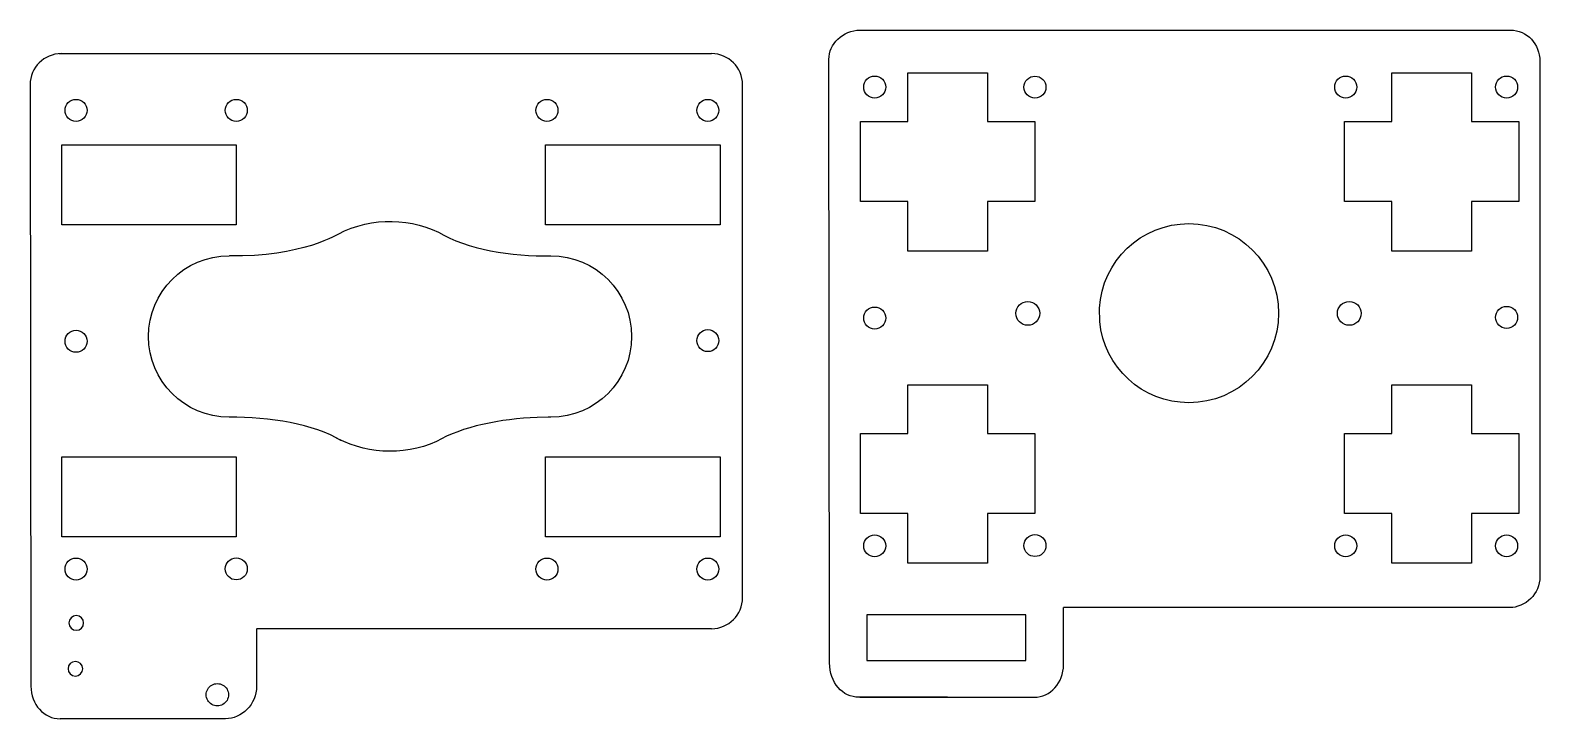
# Model space of a CAD drawing. Header units: inches. Extents: x 9 to 539, y -641 to -10.
# Drawn here: x 11.3 to 217.1, y -249 to -155.1 of the extents above; entities that cross this region are included whole.
import ezdxf

# ---------------------------------------------------------------- set-up
doc = ezdxf.new("R2010")
doc.units = ezdxf.units.IN
doc.header["$MEASUREMENT"] = 0
doc.layers.add('Layer 2', color=7, linetype='Continuous')

# ---------------------------------------------------------------- blocks, each defined once
blk = doc.blocks.new('block 58')
at = {"layer": 'Layer 2', "color": 250, "lineweight": 25, "true_color": 0x231f20}
for points in [[(15.23, -158.27), (104.17, -158.27)], [(15.58, -181.61), (15.58, -170.71)], [(15.58, -170.71), (39.38, -170.71)], [(39.38, -170.71), (39.38, -181.61)], [(81.56, -181.61), (81.56, -170.71)], [(81.56, -170.71), (105.36, -170.71)], [(105.36, -170.71), (105.36, -181.61)], [(39.38, -181.61), (15.58, -181.61)], [(105.36, -181.61), (81.56, -181.61)], [(15.58, -224.17), (15.58, -213.27)], [(15.58, -213.27), (39.38, -213.27)], [(39.38, -213.27), (39.38, -224.17)], [(81.56, -224.17), (81.56, -213.27)], [(81.56, -213.27), (105.36, -213.27)], [(105.36, -213.27), (105.36, -224.17)], [(39.38, -224.17), (15.58, -224.17)], [(105.36, -224.17), (81.56, -224.17)], [(66.69, -236.7), (42.15, -236.7)], [(42.15, -236.77), (42.15, -244.56)], [(104.17, -236.7), (66.69, -236.7)], [(37.9, -248.99), (15.38, -248.99)]]:
    blk.add_lwpolyline(points, dxfattribs=at)
for points, knots in [([(15.52, -158.27), (13.18, -158.27), (11.28, -160.17), (11.28, -162.5), (11.28, -162.5), (11.38, -244.56), (11.38, -244.56), (11.38, -247.01), (13.17, -248.99), (15.38, -248.99)], [0, 0, 0, 0, 1, 1, 1, 2, 2, 2, 3, 3, 3, 3]), ([(104.17, -236.7), (106.51, -236.7), (108.4, -234.8), (108.4, -232.47), (108.4, -232.47), (108.4, -162.5), (108.4, -162.5), (108.4, -160.17), (106.51, -158.27), (104.17, -158.27)], [0, 0, 0, 0, 1, 1, 1, 2, 2, 2, 3, 3, 3, 3]), ([(82.24, -207.83), (82.12, -207.84), (82.01, -207.85), (81.9, -207.86), (81.9, -207.86), (80.4, -207.88), (80.4, -207.88), (75.42, -208.09), (70.1, -209.13), (66.69, -211.18)], [0, 0, 0, 0, 1, 1, 1, 2, 2, 2, 3, 3, 3, 3]), ([(18.57, -235.91), (18.57, -236.47), (18.12, -236.91), (17.57, -236.91), (17.02, -236.91), (16.57, -236.47), (16.57, -235.91), (16.57, -235.36), (17.02, -234.91), (17.57, -234.91), (18.12, -234.91), (18.57, -235.36), (18.57, -235.91)], [0, 0, 0, 0, 1, 1, 1, 2, 2, 2, 3, 3, 3, 4, 4, 4, 4]), ([(18.45, -242.17), (18.45, -242.72), (18, -243.17), (17.45, -243.17), (16.89, -243.17), (16.45, -242.72), (16.45, -242.17), (16.45, -241.62), (16.89, -241.17), (17.45, -241.17), (18, -241.17), (18.45, -241.62), (18.45, -242.17)], [0, 0, 0, 0, 1, 1, 1, 2, 2, 2, 3, 3, 3, 4, 4, 4, 4])]:
    blk.add_open_spline(points, degree=3, knots=knots, dxfattribs=at)
for points in [[(91.41, -158.27), (101.76, -158.27), (104.17, -158.27), (104.17, -158.27)], [(16.03, -166.01), (16.03, -165.18), (16.7, -164.51), (17.53, -164.51)], [(17.53, -164.51), (18.36, -164.51), (19.03, -165.18), (19.03, -166.01)], [(37.88, -166.01), (37.88, -165.19), (38.55, -164.51), (39.38, -164.51)], [(39.38, -164.51), (40.2, -164.51), (40.88, -165.19), (40.88, -166.01)], [(80.24, -166.01), (80.24, -165.18), (80.91, -164.51), (81.74, -164.51)], [(81.74, -164.51), (82.56, -164.51), (83.24, -165.18), (83.24, -166.01)], [(102.17, -166.01), (102.17, -165.18), (102.84, -164.51), (103.67, -164.51)], [(103.67, -164.51), (104.5, -164.51), (105.17, -165.18), (105.17, -166.01)], [(17.53, -167.51), (16.7, -167.51), (16.03, -166.84), (16.03, -166.01)], [(19.03, -166.01), (19.03, -166.84), (18.36, -167.51), (17.53, -167.51)], [(39.38, -167.51), (38.55, -167.51), (37.88, -166.84), (37.88, -166.01)], [(40.88, -166.01), (40.88, -166.84), (40.2, -167.51), (39.38, -167.51)], [(81.74, -167.51), (80.91, -167.51), (80.24, -166.83), (80.24, -166.01)], [(83.24, -166.01), (83.24, -166.83), (82.56, -167.51), (81.74, -167.51)], [(103.67, -167.51), (102.84, -167.51), (102.17, -166.84), (102.17, -166.01)], [(105.17, -166.01), (105.17, -166.84), (104.5, -167.51), (103.67, -167.51)], [(52.38, -183.37), (57.02, -180.62), (62.4, -180.48), (66.94, -182.63)], [(53.79, -182.63), (53.4, -182.86), (48.16, -186.1), (38.45, -185.85)], [(66.94, -182.63), (70.78, -184.93), (76.96, -185.98), (82.28, -185.85)], [(27.4, -196.85), (27.4, -190.77), (32.32, -185.85), (38.4, -185.85)], [(82.28, -185.85), (88.36, -185.85), (93.28, -190.77), (93.28, -196.85)], [(16.03, -197.5), (16.03, -196.67), (16.7, -196), (17.53, -196)], [(17.53, -199), (16.7, -199), (16.03, -198.33), (16.03, -197.5)], [(17.53, -196), (18.36, -196), (19.03, -196.67), (19.03, -197.5)], [(19.03, -197.5), (19.03, -198.33), (18.36, -199), (17.53, -199)], [(38.4, -207.84), (32.32, -207.84), (27.4, -202.92), (27.4, -196.85)], [(93.28, -196.85), (93.28, -202.92), (88.36, -207.84), (82.28, -207.84)], [(102.17, -197.41), (102.17, -196.58), (102.84, -195.91), (103.67, -195.91)], [(103.67, -198.91), (102.84, -198.91), (102.17, -198.24), (102.17, -197.41)], [(103.67, -195.91), (104.5, -195.91), (105.17, -196.58), (105.17, -197.41)], [(105.17, -197.41), (105.17, -198.24), (104.5, -198.91), (103.67, -198.91)], [(53.74, -211.07), (49.91, -208.77), (43.96, -207.84), (38.4, -207.84)], [(66.69, -211.18), (61.98, -213.26), (56.67, -212.84), (52.42, -210.35)], [(16.03, -228.57), (16.03, -227.74), (16.7, -227.07), (17.53, -227.07)], [(17.53, -227.07), (18.36, -227.07), (19.03, -227.74), (19.03, -228.57)], [(37.87, -228.54), (37.87, -227.71), (38.55, -227.04), (39.38, -227.04)], [(39.38, -227.04), (40.2, -227.04), (40.88, -227.71), (40.88, -228.54)], [(80.24, -228.57), (80.24, -227.74), (80.91, -227.07), (81.74, -227.07)], [(81.74, -227.07), (82.57, -227.07), (83.24, -227.74), (83.24, -228.57)], [(102.17, -228.57), (102.17, -227.74), (102.84, -227.07), (103.67, -227.07)], [(103.67, -227.07), (104.5, -227.07), (105.17, -227.74), (105.17, -228.57)], [(17.53, -230.07), (16.7, -230.07), (16.03, -229.4), (16.03, -228.57)], [(19.03, -228.57), (19.03, -229.4), (18.36, -230.07), (17.53, -230.07)], [(39.38, -230.04), (38.55, -230.04), (37.87, -229.37), (37.87, -228.54)], [(40.88, -228.54), (40.88, -229.37), (40.2, -230.04), (39.38, -230.04)], [(81.74, -230.07), (80.91, -230.07), (80.24, -229.4), (80.24, -228.57)], [(83.24, -228.57), (83.24, -229.4), (82.57, -230.07), (81.74, -230.07)], [(103.67, -230.07), (102.84, -230.07), (102.17, -229.4), (102.17, -228.57)], [(105.17, -228.57), (105.17, -229.4), (104.5, -230.07), (103.67, -230.07)], [(35.49, -244.95), (35.62, -244.72), (35.81, -244.53), (36.04, -244.39)], [(36.04, -244.39), (36.27, -244.26), (36.54, -244.19), (36.8, -244.19)], [(36.8, -244.19), (37.07, -244.19), (37.33, -244.26), (37.56, -244.39)], [(37.56, -244.39), (37.79, -244.53), (37.99, -244.72), (38.12, -244.95)], [(42.15, -244.56), (42.15, -247.01), (40.11, -248.99), (37.9, -248.99)], [(35.28, -245.71), (35.28, -245.45), (35.35, -245.18), (35.49, -244.95)], [(35.49, -246.47), (35.35, -246.24), (35.28, -245.98), (35.28, -245.71)], [(36.04, -247.03), (35.81, -246.89), (35.62, -246.7), (35.49, -246.47)], [(38.12, -246.47), (37.99, -246.7), (37.79, -246.89), (37.56, -247.03)], [(38.12, -244.95), (38.25, -245.18), (38.32, -245.45), (38.32, -245.71)], [(38.32, -245.71), (38.32, -245.98), (38.25, -246.24), (38.12, -246.47)], [(36.8, -247.23), (36.54, -247.23), (36.27, -247.16), (36.04, -247.03)], [(37.56, -247.03), (37.33, -247.16), (37.07, -247.23), (36.8, -247.23)]]:
    blk.add_open_spline(points, degree=3, dxfattribs=at)
blk = doc.blocks.new('block 77')
at = {"layer": 'Layer 2', "color": 250, "lineweight": 25, "true_color": 0x231f20}
for points in [[(130.93, -160.9), (130.92, -160.9)], [(130.92, -160.9), (141.82, -160.9)], [(130.93, -167.53), (130.93, -160.9)], [(141.82, -160.9), (141.82, -167.53)], [(196.91, -160.9), (196.9, -160.9)], [(196.9, -160.9), (207.8, -160.9)], [(196.91, -167.53), (196.91, -160.9)], [(207.8, -160.9), (207.8, -167.53)], [(124.47, -178.43), (124.47, -167.53)], [(124.47, -167.53), (130.93, -167.53)], [(141.82, -167.53), (148.27, -167.53)], [(148.27, -167.53), (148.27, -178.43)], [(190.46, -178.43), (190.46, -167.53)], [(190.46, -167.53), (196.91, -167.53)], [(207.8, -167.53), (214.25, -167.53)], [(214.25, -167.53), (214.25, -178.43)], [(130.93, -178.43), (124.47, -178.43)], [(130.92, -185.2), (130.92, -178.43)], [(130.92, -178.43), (130.93, -178.43)], [(148.27, -178.43), (141.82, -178.43)], [(141.82, -178.43), (141.82, -185.2)], [(196.91, -178.43), (190.46, -178.43)], [(196.9, -185.2), (196.9, -178.43)], [(196.9, -178.43), (196.91, -178.43)], [(214.25, -178.43), (207.8, -178.43)], [(207.8, -178.43), (207.8, -185.2)], [(141.82, -185.2), (130.92, -185.2)], [(207.8, -185.2), (196.9, -185.2)], [(157.1, -194.8), (157.06, -192.99)], [(130.93, -203.46), (130.92, -203.46)], [(130.92, -203.46), (141.82, -203.46)], [(130.93, -210.1), (130.93, -203.46)], [(141.82, -203.46), (141.82, -210.1)], [(196.91, -203.46), (196.9, -203.46)], [(196.9, -203.46), (207.8, -203.46)], [(196.91, -210.1), (196.91, -203.46)], [(207.8, -203.46), (207.8, -210.1)], [(124.47, -220.99), (124.47, -210.1)], [(124.47, -210.1), (130.93, -210.1)], [(141.82, -210.1), (148.27, -210.1)], [(148.27, -210.1), (148.27, -220.99)], [(190.46, -220.99), (190.46, -210.1)], [(190.46, -210.1), (196.91, -210.1)], [(207.8, -210.1), (214.25, -210.1)], [(214.25, -210.1), (214.25, -220.99)], [(130.93, -220.99), (124.47, -220.99)], [(130.92, -227.76), (130.92, -220.99)], [(130.92, -220.99), (130.93, -220.99)], [(148.27, -220.99), (141.82, -220.99)], [(141.82, -220.99), (141.82, -227.76)], [(196.91, -220.99), (190.46, -220.99)], [(196.9, -227.76), (196.9, -220.99)], [(196.9, -220.99), (196.91, -220.99)], [(214.25, -220.99), (207.8, -220.99)], [(207.8, -220.99), (207.8, -227.76)], [(141.82, -227.76), (130.92, -227.76)], [(207.8, -227.76), (196.9, -227.76)], [(213.41, -233.83), (213.29, -233.83), (189.39, -233.83), (152.17, -233.83)], [(152.17, -241.62), (152.17, -233.83)], [(147.02, -234.82), (125.33, -234.82)], [(125.33, -234.82), (125.33, -241.03)], [(147.02, -241.03), (147.02, -234.82)], [(125.33, -241.03), (147.02, -241.03)], [(136.34, -246.06), (124.27, -246.06)], [(124.41, -246.06), (136.84, -246.06)], [(136.88, -246.06), (148.17, -246.06)]]:
    blk.add_lwpolyline(points, dxfattribs=at)
blk.add_open_spline([(124.27, -246.06), (122.06, -246.06), (120.27, -244.07), (120.27, -241.36), (120.27, -241.36), (120.17, -159.05), (120.17, -159.05), (120.17, -156.97), (122.07, -155.07), (124.41, -155.07), (124.41, -155.07), (213.06, -155.07), (213.06, -155.07), (215.39, -155.07), (217.1, -156.97), (217.1, -159.31), (217.1, -159.31), (217.1, -229.6), (217.1, -229.6), (217.1, -231.94), (215.2, -233.83), (212.86, -233.83)], degree=3, knots=[0, 0, 0, 0, 1, 1, 1, 2, 2, 2, 3, 3, 3, 4, 4, 4, 5, 5, 5, 6, 6, 6, 7, 7, 7, 7], dxfattribs=at)
for points in [[(124.92, -162.84), (124.92, -162), (125.6, -161.33), (126.42, -161.33)], [(126.42, -161.33), (127.25, -161.33), (127.92, -162), (127.92, -162.84)], [(146.77, -162.84), (146.77, -162.01), (147.44, -161.34), (148.27, -161.34)], [(148.27, -161.34), (149.1, -161.34), (149.77, -162.01), (149.77, -162.84)], [(189.13, -162.83), (189.13, -162), (189.8, -161.33), (190.63, -161.33)], [(190.63, -161.33), (191.46, -161.33), (192.13, -162), (192.13, -162.83)], [(211.07, -162.84), (211.07, -162), (211.74, -161.33), (212.57, -161.33)], [(212.57, -161.33), (213.4, -161.33), (214.07, -162), (214.07, -162.84)], [(126.42, -164.33), (125.6, -164.33), (124.92, -163.66), (124.92, -162.84)], [(127.92, -162.84), (127.92, -163.66), (127.25, -164.33), (126.42, -164.33)], [(148.27, -164.34), (147.44, -164.34), (146.77, -163.67), (146.77, -162.84)], [(149.77, -162.84), (149.77, -163.67), (149.1, -164.34), (148.27, -164.34)], [(190.63, -164.33), (189.8, -164.33), (189.13, -163.66), (189.13, -162.83)], [(192.13, -162.83), (192.13, -163.66), (191.46, -164.33), (190.63, -164.33)], [(212.57, -164.33), (211.74, -164.33), (211.07, -163.66), (211.07, -162.84)], [(214.07, -162.84), (214.07, -163.66), (213.4, -164.33), (212.57, -164.33)], [(157.06, -192.99), (157.42, -186.56), (162.74, -181.45), (169.26, -181.45)], [(169.26, -181.45), (176.01, -181.45), (181.47, -186.92), (181.47, -193.67)], [(124.92, -194.33), (124.92, -193.5), (125.6, -192.83), (126.42, -192.83)], [(126.42, -192.83), (127.25, -192.83), (127.92, -193.5), (127.92, -194.33)], [(145.67, -193.69), (145.67, -192.8), (146.39, -192.07), (147.29, -192.07)], [(147.29, -192.07), (148.19, -192.07), (148.91, -192.8), (148.91, -193.69)], [(189.5, -193.69), (189.5, -192.8), (190.23, -192.07), (191.13, -192.07)], [(191.13, -192.07), (192.02, -192.07), (192.75, -192.8), (192.75, -193.69)], [(211.07, -194.24), (211.07, -193.41), (211.74, -192.74), (212.57, -192.74)], [(212.57, -192.74), (213.4, -192.74), (214.07, -193.41), (214.07, -194.24)], [(126.42, -195.83), (125.6, -195.83), (124.92, -195.15), (124.92, -194.33)], [(127.92, -194.33), (127.92, -195.15), (127.25, -195.83), (126.42, -195.83)], [(147.29, -195.32), (146.39, -195.32), (145.67, -194.59), (145.67, -193.69)], [(148.91, -193.69), (148.91, -194.59), (148.19, -195.32), (147.29, -195.32)], [(169.26, -205.88), (162.9, -205.88), (157.67, -201.02), (157.1, -194.8)], [(181.47, -193.67), (181.47, -200.41), (176.01, -205.88), (169.26, -205.88)], [(191.13, -195.32), (190.23, -195.32), (189.5, -194.59), (189.5, -193.69)], [(192.75, -193.69), (192.75, -194.59), (192.02, -195.32), (191.13, -195.32)], [(212.57, -195.74), (211.74, -195.74), (211.07, -195.07), (211.07, -194.24)], [(214.07, -194.24), (214.07, -195.07), (213.4, -195.74), (212.57, -195.74)], [(124.92, -225.4), (124.92, -224.57), (125.6, -223.9), (126.42, -223.9)], [(126.42, -223.9), (127.25, -223.9), (127.92, -224.57), (127.92, -225.4)], [(146.77, -225.36), (146.77, -224.54), (147.44, -223.86), (148.27, -223.86)], [(148.27, -223.86), (149.1, -223.86), (149.77, -224.54), (149.77, -225.36)], [(189.13, -225.4), (189.13, -224.57), (189.8, -223.9), (190.63, -223.9)], [(190.63, -223.9), (191.46, -223.9), (192.13, -224.57), (192.13, -225.4)], [(211.07, -225.4), (211.07, -224.57), (211.74, -223.9), (212.57, -223.9)], [(212.57, -223.9), (213.4, -223.9), (214.07, -224.57), (214.07, -225.4)], [(126.42, -226.9), (125.6, -226.9), (124.92, -226.23), (124.92, -225.4)], [(127.92, -225.4), (127.92, -226.23), (127.25, -226.9), (126.42, -226.9)], [(148.27, -226.86), (147.44, -226.86), (146.77, -226.19), (146.77, -225.36)], [(149.77, -225.36), (149.77, -226.19), (149.1, -226.86), (148.27, -226.86)], [(190.63, -226.9), (189.8, -226.9), (189.13, -226.23), (189.13, -225.4)], [(192.13, -225.4), (192.13, -226.23), (191.46, -226.9), (190.63, -226.9)], [(212.57, -226.9), (211.74, -226.9), (211.07, -226.23), (211.07, -225.4)], [(214.07, -225.4), (214.07, -226.23), (213.4, -226.9), (212.57, -226.9)], [(148.17, -246.06), (150.38, -246.06), (152.17, -244.07), (152.17, -241.62)]]:
    blk.add_open_spline(points, degree=3, dxfattribs=at)

msp = doc.modelspace()

# ---------------------------------------------------------------- block references
at = {"layer": 'Layer 2'}
for name in ['block 77', 'block 58']:
    msp.add_blockref(name, (0, 0), dxfattribs=at)

doc.saveas('drawing.dxf')
